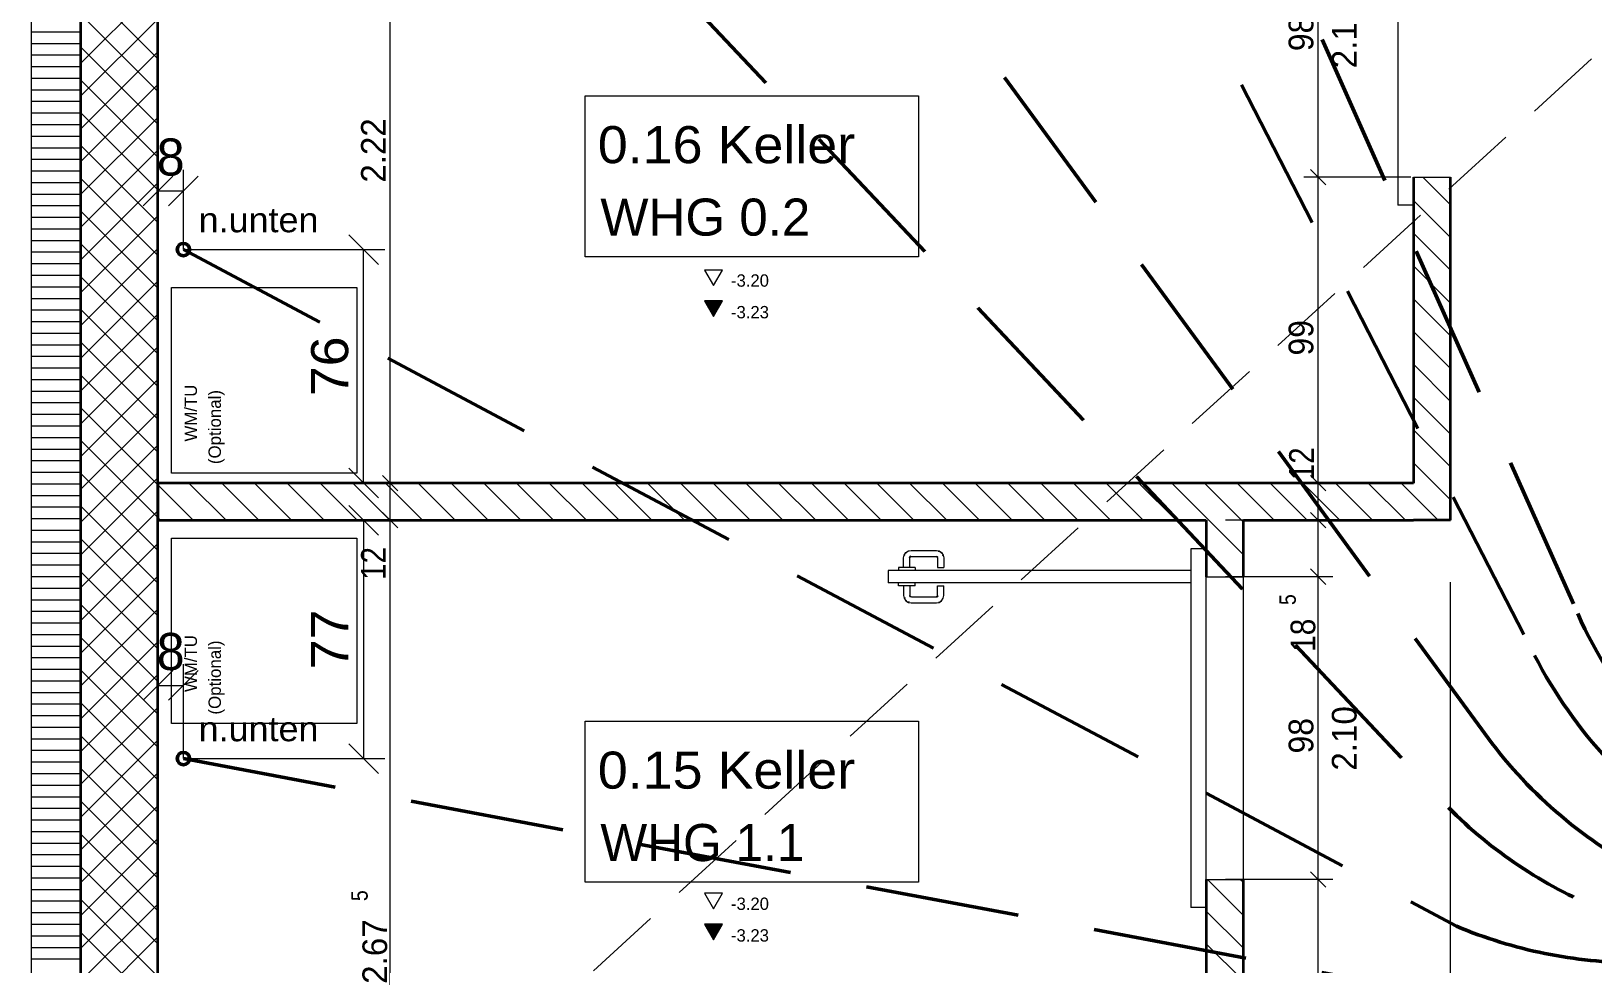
# Model space of a CAD drawing. Header units: millimetres. Extents: x -3497 to 2618, y -1809 to 2456.
# Drawn here: x -3008 to -2502, y 890 to 1192 of the extents above; entities that cross this region are included whole.
import ezdxf
from ezdxf.enums import TextEntityAlignment as Align

# ---------------------------------------------------------------- set-up
doc = ezdxf.new("R2010")
doc.units = ezdxf.units.MM
doc.header["$LTSCALE"] = 100
doc.linetypes.add('HIDDEN', pattern=[0.375, 0.25, -0.125])
doc.linetypes.add('HIDDENX2', pattern=[0.75, 0.5, -0.25])
for name, color, linetype, true_color in [('00_Anm.FP', 7, 'Continuous', 0x00c0ff), ('10-0.03 Solid', 3, 'Continuous', 0x00ff00), ('10-0.05 Solid', 1, 'Continuous', 0xff0000), ('20-(100) Aussenwände', 7, 'Continuous', 0xc0c0c0), ('20-Beton', 9, 'Continuous', 0x808080), ('30-Text 6', 3, 'Continuous', 0x00ff00), ('40-Raumstempel', 7, 'Continuous', 0x000000), ('50-Sanitärapparate', 6, 'Continuous', 0xff00ff), ('50-Türen&Fenster', 9, 'Continuous', 0x808080), ('Layer31', 9, 'Continuous', 0x808080)]:
    doc.layers.add(name, color=color, linetype=linetype, true_color=true_color)
doc.layers.add('10-0.05 Strichpunkt', color=7, linetype='Continuous')
doc.layers.add('10-0.25 Solid', color=7, linetype='Continuous')
doc.styles.add('Arial', font='arial.ttf')
doc.dimstyles.new('ISO-25', dxfattribs={"dimtxt": 2.5, "dimasz": 2.5, "dimexe": 1.25, "dimexo": 0.625, "dimtad": 1, "dimtxsty": 'Standard', "dimcen": 2.5, "dimadec": 0, "dimazin": 0, "dimtfac": 1, "dimtmove": 0, "dimatfit": 3, "dimfxl": 0, "dimarcsym": 0})

# ---------------------------------------------------------------- blocks, each defined once
blk = doc.blocks.new('*D288')
at = {"layer": '10-0.05 Strichpunkt', "color": 6, "linetype": 'Continuous', "lineweight": 13, "true_color": 0xff00ff}
for p, q in [((-2958.37, 956.36), (-2958.37, 986.86)), ((-2961.83, 984.8), (-2971.43, 975.2)), ((-2966.63, 984.86), (-2966.63, 973.14)), ((-2963.17, 975.2), (-2953.57, 984.8)), ((-2966.63, 980), (-2958.37, 980)), ((-2966.63, 980), (-2966.63, 980)), ((-2958.37, 980), (-2958.37, 980))]:
    blk.add_line(p, q, dxfattribs=at)
at = {"layer": '10-0.05 Strichpunkt', "color": 6, "linetype": 'Continuous', "lineweight": 13, "true_color": 0xff00ff, "style": 'Arial', "width": 0.974227}
blk.add_text('8', height=12, dxfattribs=at).set_placement((-2967.03, 985), (-2957.96, 985), align=Align.FIT)
blk = doc.blocks.new('_Oblique')
at = {"color": 0, "linetype": 'ByBlock', "lineweight": -2}
blk.add_line((-0.5, -0.5), (0.5, 0.5), dxfattribs=at)
blk = doc.blocks.new('*D289')
at = {"layer": '10-0.05 Strichpunkt', "color": 6, "linetype": 'Continuous', "lineweight": 13, "true_color": 0xff00ff}
for p, q in [((-2961.83, 1144.8), (-2971.43, 1135.2)), ((-2966.63, 1136.69), (-2966.63, 1146.86)), ((-2963.17, 1135.2), (-2953.57, 1144.8)), ((-2958.37, 1121.05), (-2958.37, 1146.86)), ((-2966.63, 1140), (-2958.37, 1140)), ((-2966.63, 1140), (-2966.63, 1140)), ((-2958.37, 1140), (-2958.37, 1140))]:
    blk.add_line(p, q, dxfattribs=at)
at = {"layer": '10-0.05 Strichpunkt', "color": 6, "linetype": 'Continuous', "lineweight": 13, "true_color": 0xff00ff, "style": 'Arial', "width": 0.974227}
blk.add_text('8', height=12, dxfattribs=at).set_placement((-2967.03, 1145), (-2957.96, 1145), align=Align.FIT)
blk = doc.blocks.new('*D290')
at = {"layer": '10-0.05 Strichpunkt', "color": 6, "linetype": 'Continuous', "lineweight": 13, "true_color": 0xff00ff}
for p, q in [((-2904.8, 1038.28), (-2895.2, 1028.68)), ((-2912.13, 1033.48), (-2893.14, 1033.48)), ((-2900, 1033.48), (-2900, 956.36)), ((-2895.2, 951.56), (-2904.8, 961.16)), ((-2958.37, 956.36), (-2893.14, 956.36))]:
    blk.add_line(p, q, dxfattribs=at)
at = {"layer": '10-0.05 Strichpunkt', "color": 6, "linetype": 'Continuous', "lineweight": 13, "true_color": 0xff00ff, "style": 'Arial', "width": 1.03866}
blk.add_text('77', height=12, rotation=90, dxfattribs=at).set_placement((-2905, 985.24), (-2905, 1004.59), align=Align.FIT)
blk = doc.blocks.new('*D291')
at = {"layer": '10-0.05 Strichpunkt', "color": 6, "linetype": 'Continuous', "lineweight": 13, "true_color": 0xff00ff}
for p, q in [((-2904.8, 1125.85), (-2895.2, 1116.25)), ((-2958.37, 1121.05), (-2893.14, 1121.05)), ((-2900, 1045.47), (-2900, 1121.05)), ((-2895.2, 1040.67), (-2904.8, 1050.27)), ((-2900.24, 1045.47), (-2893.14, 1045.47))]:
    blk.add_line(p, q, dxfattribs=at)
at = {"layer": '10-0.05 Strichpunkt', "color": 6, "linetype": 'Continuous', "lineweight": 13, "true_color": 0xff00ff, "style": 'Arial', "width": 1.03866}
blk.add_text('76', height=12, rotation=90, dxfattribs=at).set_placement((-2905, 1073.59), (-2905, 1092.93), align=Align.FIT)
blk = doc.blocks.new('*X435')
at = {"layer": '40-Raumstempel', "color": 18, "linetype": 'Continuous', "lineweight": 13, "true_color": 0x000000}
for p, q in [((-3007.63, 1191.51), (-2991.63, 1191.51)), ((-3007.63, 1187.76), (-2991.63, 1187.76)), ((-3007.63, 1184.01), (-2991.63, 1184.01)), ((-3007.63, 1180.26), (-2991.63, 1180.26)), ((-3007.63, 1176.51), (-2991.63, 1176.51)), ((-3007.63, 1172.76), (-2991.63, 1172.76)), ((-3007.63, 1169.01), (-2991.63, 1169.01)), ((-3007.63, 1165.26), (-2991.63, 1165.26)), ((-3007.63, 1161.51), (-2991.63, 1161.51)), ((-3007.63, 1157.76), (-2991.63, 1157.76)), ((-3007.63, 1154.01), (-2991.63, 1154.01)), ((-3007.63, 1150.26), (-2991.63, 1150.26)), ((-3007.63, 1146.51), (-2991.63, 1146.51)), ((-3007.63, 1142.76), (-2991.63, 1142.76)), ((-3007.63, 1139.01), (-2991.63, 1139.01)), ((-3007.63, 1135.26), (-2991.63, 1135.26)), ((-3007.63, 1131.51), (-2991.63, 1131.51)), ((-3007.63, 1127.76), (-2991.63, 1127.76)), ((-3007.63, 1124.01), (-2991.63, 1124.01)), ((-3007.63, 1120.26), (-2991.63, 1120.26)), ((-3007.63, 1116.51), (-2991.63, 1116.51)), ((-3007.63, 1112.76), (-2991.63, 1112.76)), ((-3007.63, 1109.01), (-2991.63, 1109.01)), ((-3007.63, 1105.26), (-2991.63, 1105.26)), ((-3007.63, 1101.51), (-2991.63, 1101.51)), ((-3007.63, 1097.76), (-2991.63, 1097.76)), ((-3007.63, 1094.01), (-2991.63, 1094.01)), ((-3007.63, 1090.26), (-2991.63, 1090.26)), ((-3007.63, 1086.51), (-2991.63, 1086.51)), ((-3007.63, 1082.76), (-2991.63, 1082.76)), ((-3007.63, 1079.01), (-2991.63, 1079.01)), ((-3007.63, 1075.26), (-2991.63, 1075.26)), ((-3007.63, 1071.51), (-2991.63, 1071.51)), ((-3007.63, 1067.76), (-2991.63, 1067.76)), ((-3007.63, 1064.01), (-2991.63, 1064.01)), ((-3007.63, 1060.26), (-2991.63, 1060.26)), ((-3007.63, 1056.51), (-2991.63, 1056.51)), ((-3007.63, 1052.76), (-2991.63, 1052.76)), ((-3007.63, 1049.01), (-2991.63, 1049.01)), ((-3007.63, 1045.26), (-2991.63, 1045.26)), ((-3007.63, 1041.51), (-2991.63, 1041.51)), ((-3007.63, 1037.76), (-2991.63, 1037.76)), ((-3007.63, 1034.01), (-2991.63, 1034.01)), ((-3007.63, 1030.26), (-2991.63, 1030.26)), ((-3007.63, 1026.51), (-2991.63, 1026.51)), ((-3007.63, 1022.76), (-2991.63, 1022.76)), ((-3007.63, 1019.01), (-2991.63, 1019.01)), ((-3007.63, 1015.26), (-2991.63, 1015.26)), ((-3007.63, 1011.51), (-2991.63, 1011.51)), ((-3007.63, 1007.76), (-2991.63, 1007.76)), ((-3007.63, 1004.01), (-2991.63, 1004.01)), ((-3007.63, 1000.26), (-2991.63, 1000.26)), ((-3007.63, 996.51), (-2991.63, 996.51)), ((-3007.63, 992.76), (-2991.63, 992.76)), ((-3007.63, 989.01), (-2991.63, 989.01)), ((-3007.63, 985.26), (-2991.63, 985.26)), ((-3007.63, 981.51), (-2991.63, 981.51)), ((-3007.63, 977.76), (-2991.63, 977.76)), ((-3007.63, 974.01), (-2991.63, 974.01)), ((-3007.63, 970.26), (-2991.63, 970.26)), ((-3007.63, 966.51), (-2991.63, 966.51)), ((-3007.63, 962.76), (-2991.63, 962.76)), ((-3007.63, 959.01), (-2991.63, 959.01)), ((-3007.63, 955.26), (-2991.63, 955.26)), ((-3007.63, 951.51), (-2991.63, 951.51)), ((-3007.63, 947.76), (-2991.63, 947.76)), ((-3007.63, 944.01), (-2991.63, 944.01)), ((-3007.63, 940.26), (-2991.63, 940.26)), ((-3007.63, 936.51), (-2991.63, 936.51)), ((-3007.63, 932.76), (-2991.63, 932.76)), ((-3007.63, 929.01), (-2991.63, 929.01)), ((-3007.63, 925.26), (-2991.63, 925.26)), ((-3007.63, 921.51), (-2991.63, 921.51)), ((-3007.63, 917.76), (-2991.63, 917.76)), ((-3007.63, 914.01), (-2991.63, 914.01)), ((-3007.63, 910.26), (-2991.63, 910.26)), ((-3007.63, 906.51), (-2991.63, 906.51)), ((-3007.63, 902.76), (-2991.63, 902.76)), ((-3007.63, 899.01), (-2991.63, 899.01)), ((-3007.63, 895.26), (-2991.63, 895.26)), ((-3007.63, 891.51), (-2991.63, 891.51))]:
    blk.add_line(p, q, dxfattribs=at)
blk = doc.blocks.new('*X436')
at = {"layer": '40-Raumstempel', "color": 18, "linetype": 'Continuous', "lineweight": 13, "true_color": 0x000000}
for p, q in [((-2966.63, 1182.81), (-2991.63, 1207.81)), ((-2991.63, 1181.26), (-2966.63, 1206.26)), ((-2966.63, 1172.2), (-2991.63, 1197.2)), ((-2991.63, 1170.65), (-2966.63, 1195.65)), ((-2966.63, 1161.6), (-2991.63, 1186.6)), ((-2991.63, 1160.05), (-2966.63, 1185.05)), ((-2966.63, 1150.99), (-2991.63, 1175.99)), ((-2991.63, 1149.44), (-2966.63, 1174.44)), ((-2966.63, 1140.38), (-2991.63, 1165.38)), ((-2991.63, 1138.83), (-2966.63, 1163.83)), ((-2966.63, 1129.78), (-2991.63, 1154.78)), ((-2991.63, 1128.23), (-2966.63, 1153.23)), ((-2966.63, 1119.17), (-2991.63, 1144.17)), ((-2991.63, 1117.62), (-2966.63, 1142.62)), ((-2966.63, 1108.56), (-2991.63, 1133.56)), ((-2991.63, 1107.01), (-2966.63, 1132.01)), ((-2966.63, 1097.96), (-2991.63, 1122.96)), ((-2991.63, 1096.41), (-2966.63, 1121.41)), ((-2966.63, 1087.35), (-2991.63, 1112.35)), ((-2991.63, 1085.8), (-2966.63, 1110.8)), ((-2966.63, 1076.74), (-2991.63, 1101.74)), ((-2991.63, 1075.19), (-2966.63, 1100.19)), ((-2966.63, 1066.14), (-2991.63, 1091.14)), ((-2991.63, 1064.59), (-2966.63, 1089.59)), ((-2966.63, 1055.53), (-2991.63, 1080.53)), ((-2991.63, 1053.98), (-2966.63, 1078.98)), ((-2966.63, 1044.92), (-2991.63, 1069.92)), ((-2991.63, 1043.37), (-2966.63, 1068.37)), ((-2966.63, 1034.32), (-2991.63, 1059.32)), ((-2991.63, 1032.77), (-2966.63, 1057.77)), ((-2966.63, 1023.71), (-2991.63, 1048.71)), ((-2991.63, 1022.16), (-2966.63, 1047.16)), ((-2966.63, 1013.1), (-2991.63, 1038.1)), ((-2991.63, 1011.55), (-2966.63, 1036.55)), ((-2966.63, 1002.5), (-2991.63, 1027.5)), ((-2991.63, 1000.95), (-2966.63, 1025.95)), ((-2966.63, 991.89), (-2991.63, 1016.89)), ((-2991.63, 990.34), (-2966.63, 1015.34)), ((-2966.63, 981.28), (-2991.63, 1006.28)), ((-2991.63, 979.73), (-2966.63, 1004.73)), ((-2966.63, 970.68), (-2991.63, 995.68)), ((-2991.63, 969.13), (-2966.63, 994.13)), ((-2966.63, 960.07), (-2991.63, 985.07)), ((-2991.63, 958.52), (-2966.63, 983.52)), ((-2966.63, 949.46), (-2991.63, 974.46)), ((-2991.63, 947.91), (-2966.63, 972.91)), ((-2966.63, 938.86), (-2991.63, 963.86)), ((-2991.63, 937.31), (-2966.63, 962.31)), ((-2966.63, 928.25), (-2991.63, 953.25)), ((-2991.63, 926.7), (-2966.63, 951.7)), ((-2966.63, 917.64), (-2991.63, 942.64)), ((-2991.63, 916.09), (-2966.63, 941.09)), ((-2966.63, 907.04), (-2991.63, 932.04)), ((-2991.63, 905.49), (-2966.63, 930.49)), ((-2966.63, 896.43), (-2991.63, 921.43)), ((-2991.63, 894.88), (-2966.63, 919.88)), ((-2966.63, 885.82), (-2991.63, 910.82)), ((-2991.63, 884.27), (-2966.63, 909.27)), ((-2966.63, 875.22), (-2991.63, 900.22)), ((-2991.63, 873.67), (-2966.63, 898.67))]:
    blk.add_line(p, q, dxfattribs=at)
blk = doc.blocks.new('*X454')
at = {"layer": '10-0.05 Solid', "color": 18, "linetype": 'Continuous', "lineweight": 13, "true_color": 0x000000}
blk.add_line((-2560.13, 1041.48), (-2552.12, 1033.46), dxfattribs=at)
blk = doc.blocks.new('*X459')
at = {"layer": '10-0.05 Solid', "color": 18, "linetype": 'Continuous', "lineweight": 13, "true_color": 0x000000}
for p, q in [((-2557.05, 1144.46), (-2548.13, 1135.55)), ((-2560.13, 1136.94), (-2548.13, 1124.94)), ((-2560.13, 1126.33), (-2548.13, 1114.33)), ((-2560.13, 1115.73), (-2548.13, 1103.73)), ((-2560.13, 1105.12), (-2548.13, 1093.12)), ((-2560.13, 1094.51), (-2548.13, 1082.51)), ((-2560.13, 1083.91), (-2548.13, 1071.91)), ((-2560.13, 1073.3), (-2548.13, 1061.3)), ((-2560.13, 1062.69), (-2548.13, 1050.69)), ((-2560.13, 1052.09), (-2553.51, 1045.46))]:
    blk.add_line(p, q, dxfattribs=at)
blk = doc.blocks.new('*X460')
at = {"layer": '10-0.05 Solid', "color": 18, "linetype": 'Continuous', "lineweight": 13, "true_color": 0x000000}
blk.add_line((-2553.51, 1045.46), (-2548.13, 1040.09), dxfattribs=at)
blk = doc.blocks.new('*X461')
at = {"layer": '10-0.05 Solid', "color": 18, "linetype": 'Continuous', "lineweight": 13, "true_color": 0x000000}
for p, q in [((-2966.63, 1044.92), (-2955.17, 1033.46)), ((-2956.56, 1045.46), (-2944.56, 1033.46)), ((-2945.95, 1045.46), (-2933.95, 1033.46)), ((-2935.35, 1045.46), (-2923.35, 1033.46)), ((-2924.74, 1045.46), (-2912.74, 1033.46)), ((-2914.13, 1045.46), (-2902.13, 1033.46)), ((-2903.53, 1045.46), (-2891.53, 1033.46)), ((-2892.92, 1045.46), (-2880.92, 1033.46)), ((-2882.32, 1045.46), (-2870.32, 1033.46)), ((-2871.71, 1045.46), (-2859.71, 1033.46)), ((-2861.1, 1045.46), (-2849.1, 1033.46)), ((-2850.5, 1045.46), (-2838.5, 1033.46)), ((-2839.89, 1045.46), (-2827.89, 1033.46)), ((-2829.28, 1045.46), (-2817.28, 1033.46)), ((-2818.68, 1045.46), (-2806.68, 1033.46)), ((-2808.07, 1045.46), (-2796.07, 1033.46)), ((-2797.46, 1045.46), (-2785.46, 1033.46)), ((-2786.86, 1045.46), (-2774.86, 1033.46)), ((-2776.25, 1045.46), (-2764.25, 1033.46)), ((-2765.64, 1045.46), (-2753.64, 1033.46)), ((-2755.04, 1045.46), (-2743.04, 1033.46)), ((-2744.43, 1045.46), (-2732.43, 1033.46)), ((-2733.82, 1045.46), (-2721.82, 1033.46)), ((-2723.22, 1045.46), (-2711.22, 1033.46)), ((-2712.61, 1045.46), (-2700.61, 1033.46)), ((-2702, 1045.46), (-2690, 1033.46)), ((-2691.4, 1045.46), (-2679.4, 1033.46)), ((-2680.79, 1045.46), (-2668.79, 1033.46)), ((-2670.18, 1045.46), (-2658.18, 1033.46)), ((-2659.58, 1045.46), (-2647.58, 1033.46)), ((-2648.97, 1045.46), (-2636.97, 1033.46)), ((-2638.36, 1045.46), (-2626.36, 1033.46)), ((-2627.76, 1045.46), (-2615.76, 1033.46)), ((-2617.15, 1045.46), (-2605.15, 1033.46)), ((-2606.54, 1045.46), (-2594.54, 1033.46)), ((-2595.94, 1045.46), (-2583.94, 1033.46)), ((-2585.33, 1045.46), (-2573.33, 1033.46)), ((-2574.72, 1045.46), (-2562.72, 1033.46)), ((-2564.12, 1045.46), (-2560.13, 1041.48)), ((-2966.63, 1034.32), (-2965.77, 1033.46))]:
    blk.add_line(p, q, dxfattribs=at)
blk = doc.blocks.new('*X648')
at = {"layer": '10-0.05 Solid', "color": 18, "linetype": 'Continuous', "lineweight": 13, "true_color": 0x000000}
for p, q in [((-2626.77, 917.2), (-2615.16, 905.59)), ((-2616.16, 917.2), (-2615.16, 916.2)), ((-2627.16, 906.98), (-2615.16, 894.98)), ((-2627.16, 896.38), (-2615.16, 884.38)), ((-2627.16, 885.77), (-2615.16, 873.77)), ((-2627.16, 875.16), (-2615.16, 863.16)), ((-2627.16, 864.56), (-2615.16, 852.56)), ((-2627.16, 853.95), (-2615.16, 841.95)), ((-2627.16, 843.34), (-2615.16, 831.34)), ((-2627.16, 832.74), (-2615.16, 820.74)), ((-2627.16, 822.13), (-2615.16, 810.13)), ((-2627.16, 811.52), (-2615.16, 799.52)), ((-2627.16, 800.92), (-2615.16, 788.92)), ((-2627.16, 790.31), (-2615.16, 778.31)), ((-2627.16, 779.7), (-2615.16, 767.7)), ((-2627.16, 769.1), (-2624.03, 765.97))]:
    blk.add_line(p, q, dxfattribs=at)
blk = doc.blocks.new('*X649')
at = {"layer": '10-0.05 Solid', "color": 18, "linetype": 'Continuous', "lineweight": 13, "true_color": 0x000000}
for p, q in [((-2626.36, 1033.46), (-2615.16, 1022.26)), ((-2615.76, 1033.46), (-2615.16, 1032.87)), ((-2627.16, 1023.66), (-2618.71, 1015.2))]:
    blk.add_line(p, q, dxfattribs=at)
blk = doc.blocks.new('AnonymMegaMac_nNn0761')
at = {"layer": '20-Beton', "color": 8, "linetype": 'Continuous', "lineweight": 13, "true_color": 0x808080}
for p, q in [((-2886.73, 1033.46), (-2896.11, 1033.46)), ((-2893.92, 1035.96), (-2888.92, 1030.96)), ((-2891.42, 765.98), (-2891.42, 1033.46)), ((-2886.73, 765.98), (-2896.11, 765.98)), ((-2893.92, 768.48), (-2888.92, 763.48))]:
    blk.add_line(p, q, dxfattribs=at)
at = {"layer": '20-Beton', "color": 8, "linetype": 'Continuous', "lineweight": 18, "true_color": 0x808080, "style": 'Arial'}
for s, height, width, p, p2 in [('12', 8, 0.854381, (-2892.84, 1014.19), (-2892.84, 1024.8)), ('5', 5.28, 0.853093, (-2898.69, 910.23), (-2898.69, 913.72)), ('2.67', 8, 0.96134, (-2892.39, 883.45), (-2892.39, 904.34))]:
    blk.add_text(s, height=height, rotation=90, dxfattribs=dict(at, width=width)).set_placement(p, p2, align=Align.FIT)
blk = doc.blocks.new('AnonymMegaMac_nNn0762')
at = {"layer": '20-Beton', "color": 8, "linetype": 'Continuous', "lineweight": 13, "true_color": 0x808080}
for p, q in [((-2893.92, 1047.96), (-2888.92, 1042.96)), ((-2886.73, 1045.46), (-2896.11, 1045.46)), ((-2891.42, 1033.46), (-2891.42, 1045.46)), ((-2886.73, 1033.46), (-2896.11, 1033.46)), ((-2893.92, 1035.96), (-2888.92, 1030.96))]:
    blk.add_line(p, q, dxfattribs=at)
blk = doc.blocks.new('AnonymMegaMac_nNn0763')
at = {"layer": '20-Beton', "color": 8, "linetype": 'Continuous', "lineweight": 13, "true_color": 0x808080}
for p, q in [((-2893.92, 1269.98), (-2888.92, 1264.98)), ((-2886.73, 1267.48), (-2896.11, 1267.48)), ((-2891.42, 1045.46), (-2891.42, 1267.48)), ((-2893.92, 1047.96), (-2888.92, 1042.96)), ((-2886.73, 1045.46), (-2896.11, 1045.46))]:
    blk.add_line(p, q, dxfattribs=at)
at = {"layer": '20-Beton', "color": 8, "linetype": 'Continuous', "lineweight": 18, "true_color": 0x808080, "style": 'Arial'}
for s, width, p, p2 in [('12', 0.854381, (-2892.84, 1248.2), (-2892.84, 1258.81)), ('2.22', 0.957658, (-2892.84, 1142.71), (-2892.84, 1163.52))]:
    blk.add_text(s, height=8, rotation=90, dxfattribs=dict(at, width=width)).set_placement(p, p2, align=Align.FIT)
blk = doc.blocks.new('AnonymMegaMac_nNn0774')
at = {"layer": '20-Beton', "color": 8, "linetype": 'Continuous', "lineweight": 13, "true_color": 0x808080}
for p, q in [((-2586.24, 917.2), (-2620.92, 917.2)), ((-2593.42, 919.7), (-2588.42, 914.7)), ((-2590.92, 765.97), (-2590.92, 917.2)), ((-2586.24, 765.97), (-2620.92, 765.97)), ((-2593.42, 768.47), (-2588.42, 763.47))]:
    blk.add_line(p, q, dxfattribs=at)
at = {"layer": '20-Beton', "color": 8, "linetype": 'Continuous', "lineweight": 18, "true_color": 0x808080, "style": 'Arial', "width": 0.849779}
blk.add_text('1.51', height=8, rotation=90, dxfattribs=at).set_placement((-2592.51, 826.72), (-2592.51, 845.18), align=Align.FIT)
blk = doc.blocks.new('AnonymMegaMac_nNn0775')
at = {"layer": '20-Beton', "color": 8, "linetype": 'Continuous', "lineweight": 13, "true_color": 0x808080}
for p, q in [((-2593.42, 1017.7), (-2588.42, 1012.7)), ((-2586.24, 1015.2), (-2620.92, 1015.2)), ((-2590.92, 917.2), (-2590.92, 1015.2)), ((-2586.24, 917.2), (-2620.92, 917.2)), ((-2593.42, 919.7), (-2588.42, 914.7))]:
    blk.add_line(p, q, dxfattribs=at)
at = {"layer": '20-Beton', "color": 8, "linetype": 'Continuous', "lineweight": 18, "true_color": 0x808080, "style": 'Arial'}
for s, height, width, p, p2 in [('5', 5.28, 0.853093, (-2598.19, 1006.03), (-2598.19, 1009.52)), ('18', 8, 0.862758, (-2591.89, 990.89), (-2591.89, 1001.6)), ('2.10', 8, 0.960236, (-2578.51, 952.44), (-2578.51, 973.31)), ('98', 8, 0.923325, (-2592.51, 957.99), (-2592.51, 969.46))]:
    blk.add_text(s, height=height, rotation=90, dxfattribs=dict(at, width=width)).set_placement(p, p2, align=Align.FIT)
blk = doc.blocks.new('AnonymMegaMac_nNn0776')
at = {"layer": '20-Beton', "color": 8, "linetype": 'Continuous', "lineweight": 13, "true_color": 0x808080}
for p, q in [((-2586.24, 1033.46), (-2620.92, 1033.46)), ((-2593.42, 1035.96), (-2588.42, 1030.96)), ((-2590.92, 1015.2), (-2590.92, 1033.46)), ((-2593.42, 1017.7), (-2588.42, 1012.7)), ((-2586.24, 1015.2), (-2620.92, 1015.2))]:
    blk.add_line(p, q, dxfattribs=at)
blk = doc.blocks.new('AnonymMegaMac_nNn0777')
at = {"layer": '20-Beton', "color": 8, "linetype": 'Continuous', "lineweight": 13, "true_color": 0x808080}
for p, q in [((-2593.42, 1047.96), (-2588.42, 1042.96)), ((-2560.92, 1045.46), (-2595.61, 1045.46)), ((-2590.92, 1033.46), (-2590.92, 1045.46)), ((-2586.24, 1033.46), (-2620.92, 1033.46)), ((-2593.42, 1035.96), (-2588.42, 1030.96))]:
    blk.add_line(p, q, dxfattribs=at)
blk = doc.blocks.new('AnonymMegaMac_nNn0778')
at = {"layer": '20-Beton', "color": 8, "linetype": 'Continuous', "lineweight": 13, "true_color": 0x808080}
for p, q in [((-2560.92, 1144.46), (-2595.61, 1144.46)), ((-2593.42, 1146.96), (-2588.42, 1141.96)), ((-2590.92, 1045.46), (-2590.92, 1144.46)), ((-2593.42, 1047.96), (-2588.42, 1042.96)), ((-2560.92, 1045.46), (-2595.61, 1045.46))]:
    blk.add_line(p, q, dxfattribs=at)
at = {"layer": '20-Beton', "color": 8, "linetype": 'Continuous', "lineweight": 18, "true_color": 0x808080, "style": 'Arial'}
for s, width, p, p2 in [('99', 0.923325, (-2592.51, 1086.76), (-2592.51, 1098.22)), ('12', 0.854381, (-2592.34, 1046.44), (-2592.34, 1057.05))]:
    blk.add_text(s, height=8, rotation=90, dxfattribs=dict(at, width=width)).set_placement(p, p2, align=Align.FIT)
blk = doc.blocks.new('AnonymMegaMac_nNn0779')
at = {"layer": '20-Beton', "color": 8, "linetype": 'Continuous', "lineweight": 13, "true_color": 0x808080}
for p, q in [((-2593.42, 1244.96), (-2588.42, 1239.96)), ((-2560.92, 1242.46), (-2595.61, 1242.46)), ((-2590.92, 1144.46), (-2590.92, 1242.46)), ((-2560.92, 1144.46), (-2595.61, 1144.46)), ((-2593.42, 1146.96), (-2588.42, 1141.96))]:
    blk.add_line(p, q, dxfattribs=at)
at = {"layer": '20-Beton', "color": 8, "linetype": 'Continuous', "lineweight": 18, "true_color": 0x808080, "style": 'Arial'}
for s, width, p, p2 in [('2.10', 0.960236, (-2578.51, 1179.71), (-2578.51, 1200.57)), ('98', 0.923325, (-2592.51, 1185.26), (-2592.51, 1196.72))]:
    blk.add_text(s, height=8, rotation=90, dxfattribs=dict(at, width=width)).set_placement(p, p2, align=Align.FIT)
blk = doc.blocks.new('AnonymMegaMac_nNn01008')
at = {"layer": '20-Beton', "color": 8, "linetype": 'Continuous', "lineweight": 13, "true_color": 0x808080}
for p, q in [((-2548.13, 864.04), (-2548.13, 1013.46)), ((-2964.13, 871.23), (-2969.13, 866.23)), ((-2966.63, 864.04), (-2966.63, 873.41)), ((-2545.63, 871.23), (-2550.63, 866.23)), ((-2966.63, 868.73), (-2548.13, 868.73))]:
    blk.add_line(p, q, dxfattribs=at)
at = {"layer": '20-Beton', "color": 8, "linetype": 'Continuous', "lineweight": 18, "true_color": 0x808080, "style": 'Arial'}
for s, height, width, p, p2 in [('5', 5.28, 0.853093, (-2746.65, 876), (-2743.15, 876)), ('4.18', 8, 0.970913, (-2773.42, 869.69), (-2752.33, 869.69))]:
    blk.add_text(s, height=height, dxfattribs=dict(at, width=width)).set_placement(p, p2, align=Align.FIT)
blk = doc.blocks.new('AnonymMegaMac_nNn01009')
at = {"layer": '20-Beton', "color": 8, "linetype": 'Continuous', "lineweight": 13, "true_color": 0x808080}
for p, q in [((-2548.13, 864.04), (-2548.13, 1013.46)), ((-2545.63, 871.23), (-2550.63, 866.23)), ((-2405.63, 871.23), (-2410.63, 866.23)), ((-2408.13, 864.04), (-2408.13, 873.41)), ((-2548.13, 868.73), (-2408.13, 868.73))]:
    blk.add_line(p, q, dxfattribs=at)
at = {"layer": '20-Beton', "color": 8, "linetype": 'Continuous', "lineweight": 18, "true_color": 0x808080, "style": 'Arial', "width": 0.919367}
blk.add_text('1.40', height=8, dxfattribs=at).set_placement((-2493, 870.32), (-2473.02, 870.32), align=Align.FIT)

msp = doc.modelspace()

# ---------------------------------------------------------------- hatches: boundary and pattern name
at = {"layer": '20-Beton', "linetype": 'Continuous', "lineweight": 13, "true_color": 0x808080}
for points in [[(-2786.68, 1099.38), (-2783.77, 1104.42), (-2789.59, 1104.42)], [(-2786.68, 897.72), (-2783.77, 902.76), (-2789.59, 902.76)]]:
    msp.add_hatch(color=8, dxfattribs=at).paths.add_polyline_path(points, flags=0)

# ---------------------------------------------------------------- linework, layer by layer
at = {"layer": '00_Anm.FP', "color": 8, "linetype": 'Continuous', "lineweight": 18, "true_color": 0x808080}
msp.add_lwpolyline([(-3007.63, 2152.48), (-3007.63, 765.98)], dxfattribs=at)
at = {"layer": '00_Anm.FP', "color": 8, "linetype": 'Continuous', "lineweight": 35, "true_color": 0x808080}
msp.add_lwpolyline([(-2966.63, 765.98), (-2966.63, 2127.48)], dxfattribs=at)
at = {"layer": '10-0.03 Solid', "color": 3, "linetype": 'Continuous', "lineweight": 50, "true_color": 0x00ff00}
for centre in [(-2958.37, 1121.05), (-2958.37, 956.36)]:
    msp.add_circle(centre, 2, dxfattribs=at)
at = {"layer": '10-0.25 Solid', "color": 8, "linetype": 'Continuous', "lineweight": 13, "true_color": 0x808080}
for p, q in [((-2962.21, 1048.74), (-2962.21, 1108.74)), ((-2962.21, 1108.74), (-2902.21, 1108.74)), ((-2902.21, 1108.74), (-2902.21, 1048.74)), ((-2902.21, 1048.74), (-2962.21, 1048.74)), ((-2962.21, 967.7), (-2962.21, 1027.7)), ((-2962.21, 1027.7), (-2902.21, 1027.7)), ((-2902.21, 1027.7), (-2902.21, 967.7)), ((-2902.21, 967.7), (-2962.21, 967.7))]:
    msp.add_line(p, q, dxfattribs=at)
at = {"layer": '20-(100) Aussenwände', "color": 8, "linetype": 'Continuous', "lineweight": 13, "true_color": 0x808080}
for p, q in [((-2565.13, 1251.46), (-2565.13, 1135.46)), ((-2563.13, 1135.46), (-2565.13, 1135.46)), ((-2560.13, 1135.46), (-2563.13, 1135.46)), ((-2725.16, 1021.3), (-2724.99, 1022.16)), ((-2725.16, 1018.2), (-2725.16, 1021.3)), ((-2724.99, 1022.16), (-2724.44, 1022.98)), ((-2724.71, 1022.05), (-2724.99, 1022.16)), ((-2724.44, 1022.98), (-2723.63, 1023.53)), ((-2724.23, 1022.77), (-2724.44, 1022.98)), ((-2723.63, 1023.53), (-2722.76, 1023.7)), ((-2723.51, 1023.25), (-2723.63, 1023.53)), ((-2723.11, 1021.38), (-2723.38, 1021.5)), ((-2723, 1021.54), (-2723.21, 1021.75)), ((-2723.16, 1021.1), (-2723.11, 1021.38)), ((-2723.11, 1021.38), (-2723, 1021.54)), ((-2723, 1021.54), (-2722.85, 1021.64)), ((-2722.85, 1021.64), (-2722.96, 1021.92)), ((-2722.85, 1021.64), (-2722.56, 1021.7)), ((-2722.76, 1023.7), (-2714.56, 1023.7)), ((-2722.56, 1021.7), (-2714.76, 1021.7)), ((-2714.76, 1021.7), (-2714.48, 1021.64)), ((-2714.56, 1023.7), (-2713.7, 1023.53)), ((-2714.48, 1021.64), (-2714.36, 1021.92)), ((-2714.48, 1021.64), (-2714.32, 1021.54)), ((-2714.32, 1021.54), (-2714.11, 1021.75)), ((-2714.32, 1021.54), (-2714.22, 1021.38)), ((-2714.22, 1021.38), (-2713.94, 1021.5)), ((-2714.22, 1021.38), (-2714.16, 1021.1)), ((-2713.81, 1023.25), (-2713.7, 1023.53)), ((-2713.7, 1023.53), (-2712.88, 1022.98)), ((-2713.09, 1022.77), (-2712.88, 1022.98)), ((-2712.88, 1022.98), (-2712.33, 1022.16)), ((-2712.61, 1022.05), (-2712.33, 1022.16)), ((-2712.33, 1022.16), (-2712.16, 1021.3)), ((-2712.16, 1021.3), (-2712.16, 1018.2)), ((-2632.16, 1024.2), (-2632.16, 908.2)), ((-2630.16, 1024.2), (-2632.16, 1024.2)), ((-2627.16, 1024.2), (-2630.16, 1024.2)), ((-2632.16, 1017.2), (-2730.16, 1017.2)), ((-2730.16, 1017.2), (-2730.16, 1013.2)), ((-2726.5, 1018.2), (-2726.86, 1018.2)), ((-2726.86, 1018.2), (-2726.86, 1018.19)), ((-2726.86, 1018.19), (-2726.86, 1017.21)), ((-2726.86, 1017.21), (-2726.86, 1017.2)), ((-2725.51, 1018.2), (-2726.5, 1018.2)), ((-2724.16, 1018.2), (-2725.51, 1018.2)), ((-2722.81, 1018.2), (-2724.16, 1018.2)), ((-2723.16, 1018.2), (-2723.16, 1021.1)), ((-2721.82, 1018.2), (-2722.81, 1018.2)), ((-2721.46, 1018.2), (-2721.82, 1018.2)), ((-2721.46, 1018.2), (-2721.46, 1018.19)), ((-2721.46, 1018.19), (-2721.46, 1017.21)), ((-2721.46, 1017.21), (-2721.46, 1017.2)), ((-2714.16, 1021.1), (-2714.16, 1018.2)), ((-2714.16, 1018.2), (-2713.87, 1018.2)), ((-2713.87, 1018.2), (-2713.16, 1018.2)), ((-2713.16, 1018.2), (-2712.45, 1018.2)), ((-2712.45, 1018.2), (-2712.16, 1018.2)), ((-2632.16, 1013.2), (-2730.16, 1013.2)), ((-2726.86, 1013.19), (-2726.86, 1013.2)), ((-2726.86, 1012.21), (-2726.86, 1013.19)), ((-2726.86, 1012.2), (-2726.86, 1012.21)), ((-2726.5, 1012.2), (-2726.86, 1012.2)), ((-2725.51, 1012.2), (-2726.5, 1012.2)), ((-2724.16, 1012.2), (-2725.51, 1012.2)), ((-2725.16, 1012.2), (-2725.16, 1009.1)), ((-2722.81, 1012.2), (-2724.16, 1012.2)), ((-2723.16, 1012.2), (-2723.16, 1009.3)), ((-2721.82, 1012.2), (-2722.81, 1012.2)), ((-2721.46, 1012.2), (-2721.82, 1012.2)), ((-2721.46, 1013.19), (-2721.46, 1013.2)), ((-2721.46, 1012.21), (-2721.46, 1013.19)), ((-2721.46, 1012.2), (-2721.46, 1012.21)), ((-2714.16, 1012.2), (-2713.87, 1012.2)), ((-2714.16, 1009.3), (-2714.16, 1012.2)), ((-2713.87, 1012.2), (-2713.16, 1012.2)), ((-2713.16, 1012.2), (-2712.45, 1012.2)), ((-2712.45, 1012.2), (-2712.16, 1012.2)), ((-2712.16, 1009.1), (-2712.16, 1012.2)), ((-2627.16, 917.2), (-2627.16, 1015.2)), ((-2615.16, 917.2), (-2615.16, 1015.2)), ((-2725.16, 1009.1), (-2724.99, 1008.23)), ((-2724.71, 1008.35), (-2724.99, 1008.23)), ((-2724.99, 1008.23), (-2724.44, 1007.42)), ((-2724.23, 1007.63), (-2724.44, 1007.42)), ((-2724.44, 1007.42), (-2723.63, 1006.87)), ((-2723.51, 1007.15), (-2723.63, 1006.87)), ((-2723.63, 1006.87), (-2722.76, 1006.7)), ((-2723.11, 1009.02), (-2723.38, 1008.9)), ((-2723, 1008.86), (-2723.21, 1008.65)), ((-2723.16, 1009.3), (-2723.11, 1009.02)), ((-2723.11, 1009.02), (-2723, 1008.86)), ((-2723, 1008.86), (-2722.85, 1008.76)), ((-2722.85, 1008.76), (-2722.96, 1008.48)), ((-2722.85, 1008.76), (-2722.56, 1008.7)), ((-2722.76, 1006.7), (-2714.56, 1006.7)), ((-2722.56, 1008.7), (-2714.76, 1008.7)), ((-2714.76, 1008.7), (-2714.48, 1008.76)), ((-2714.56, 1006.7), (-2713.7, 1006.87)), ((-2714.48, 1008.76), (-2714.32, 1008.86)), ((-2714.48, 1008.76), (-2714.36, 1008.48)), ((-2714.32, 1008.86), (-2714.22, 1009.02)), ((-2714.32, 1008.86), (-2714.11, 1008.65)), ((-2714.22, 1009.02), (-2714.16, 1009.3)), ((-2714.22, 1009.02), (-2713.94, 1008.9)), ((-2713.81, 1007.15), (-2713.7, 1006.87)), ((-2713.7, 1006.87), (-2712.88, 1007.42)), ((-2713.09, 1007.63), (-2712.88, 1007.42)), ((-2712.88, 1007.42), (-2712.33, 1008.23)), ((-2712.61, 1008.35), (-2712.33, 1008.23)), ((-2712.33, 1008.23), (-2712.16, 1009.1)), ((-2630.16, 908.2), (-2632.16, 908.2)), ((-2627.16, 908.2), (-2630.16, 908.2))]:
    msp.add_line(p, q, dxfattribs=at)
at = {"layer": '20-Beton', "color": 8, "linetype": 'Continuous', "lineweight": 13, "true_color": 0x808080}
for p, q in [((-2783.77, 1114.42), (-2789.59, 1114.42)), ((-2789.59, 1114.42), (-2786.68, 1109.38)), ((-2786.68, 1109.38), (-2783.77, 1114.42)), ((-2783.77, 1104.42), (-2789.59, 1104.42)), ((-2789.59, 1104.42), (-2786.68, 1099.38)), ((-2786.68, 1099.38), (-2783.77, 1104.42)), ((-2783.77, 912.76), (-2789.59, 912.76)), ((-2789.59, 912.76), (-2786.68, 907.72)), ((-2786.68, 907.72), (-2783.77, 912.76)), ((-2783.77, 902.76), (-2789.59, 902.76)), ((-2789.59, 902.76), (-2786.68, 897.72)), ((-2786.68, 897.72), (-2783.77, 902.76))]:
    msp.add_line(p, q, dxfattribs=at)
at = {"layer": '30-Text 6', "color": 8, "linetype": 'Continuous', "lineweight": 35, "true_color": 0x808080}
msp.add_line((-2991.63, 2127.48), (-2991.63, 765.98), dxfattribs=at)
at = {"layer": '30-Text 6', "color": 3, "linetype": 'HIDDENX2', "lineweight": 50, "true_color": 0x00ff00}
for p, q in [((-2955.95, 2011.17), (-2506.9, 1003.25)), ((-2958.76, 1841.31), (-2520.86, 989.7)), ((-2958.37, 1539.77), (-2534.69, 961.32)), ((-2958.37, 1375.08), (-2548.79, 940.49)), ((-2958.37, 1121.05), (-2546.15, 902.1)), ((-2958.37, 956.36), (-2576.43, 884.66))]:
    msp.add_line(p, q, dxfattribs=at)
for centre, start in [((-2369.89, 1064.3), 204.0139), ((-2387.46, 1058.3), 207.2122), ((-2415.43, 1052.3), 217.3352), ((-2442.46, 1046.3), 224.8597), ((-2487.83, 1040.3), 247.1208)]:
    msp.add_arc(centre, 150, start, 270, dxfattribs=at)
at = {"layer": '50-Sanitärapparate', "color": 18, "linetype": 'HIDDEN', "lineweight": 13, "true_color": 0x000000}
msp.add_line((-2991.68, 735.98), (-2449.65, 1230.95), dxfattribs=at)
at = {"layer": '50-Türen&Fenster', "color": 8, "linetype": 'Continuous', "lineweight": 13, "true_color": 0x808080}
for p, q in [((-2560.13, 1144.46), (-2548.13, 1144.46)), ((-2627.16, 1015.2), (-2615.16, 1015.2)), ((-2627.16, 917.2), (-2615.16, 917.2))]:
    msp.add_line(p, q, dxfattribs=at)
at = {"layer": '50-Türen&Fenster', "color": 8, "linetype": 'Continuous', "lineweight": 35, "true_color": 0x808080}
for points in [[(-2560.13, 1144.46), (-2560.13, 1045.46)], [(-2548.13, 1033.46), (-2548.13, 1144.46)], [(-2560.13, 1045.46), (-2966.63, 1045.46)], [(-2966.63, 1045.46), (-2966.63, 1033.46)], [(-2966.63, 1033.46), (-2627.16, 1033.46)], [(-2627.16, 1033.46), (-2627.16, 1015.2)], [(-2615.16, 1033.46), (-2560.13, 1033.46)], [(-2615.16, 1015.2), (-2615.16, 1033.46)], [(-2548.13, 1033.46), (-2560.13, 1033.46)], [(-2627.16, 917.2), (-2627.16, 765.97)], [(-2615.16, 765.97), (-2615.16, 917.2)]]:
    msp.add_lwpolyline(points, dxfattribs=at)
at = {"layer": 'Layer31', "color": 8, "linetype": 'Continuous', "lineweight": 13, "true_color": 0x808080}
for points in [[(-2828.29, 1170.84), (-2720.36, 1170.84), (-2720.36, 1118.7), (-2828.29, 1118.7)], [(-2828.29, 968.46), (-2720.36, 968.46), (-2720.36, 916.32), (-2828.29, 916.32)]]:
    msp.add_lwpolyline(points, close=True, dxfattribs=at)

# ---------------------------------------------------------------- block references
for name in ['*X435', '*X436', 'AnonymMegaMac_nNn0763', 'AnonymMegaMac_nNn0779', 'AnonymMegaMac_nNn0778', '*X459', 'AnonymMegaMac_nNn0762', 'AnonymMegaMac_nNn0777', '*X461', '*X460', '*X454', 'AnonymMegaMac_nNn0761', '*X649', 'AnonymMegaMac_nNn0776', 'AnonymMegaMac_nNn0775', 'AnonymMegaMac_nNn01008', 'AnonymMegaMac_nNn01009', '*X648', 'AnonymMegaMac_nNn0774']:
    msp.add_blockref(name, (0, 0))

# ---------------------------------------------------------------- texts
at = {"layer": '10-0.05 Strichpunkt', "color": 216, "linetype": 'Continuous', "lineweight": 25, "true_color": 0x800080, "style": 'Arial', "width": 1.041577}
for p, p2 in [((-2953.42, 1126.64), (-2914.62, 1126.64)), ((-2953.42, 961.95), (-2914.62, 961.95))]:
    msp.add_text('n.unten', height=8, dxfattribs=at).set_placement(p, p2, align=Align.FIT)
at = {"layer": '10-0.25 Solid', "color": 8, "linetype": 'Continuous', "lineweight": 13, "true_color": 0x808080, "style": 'Arial'}
for s, width, p, p2 in [('WM/TU', 0.972727, (-2953.97, 1058.93), (-2953.97, 1077.33)), ('(Optional)', 0.97797, (-2946.22, 1051.63), (-2946.22, 1075.6)), ('WM/TU', 0.972727, (-2953.97, 977.88), (-2953.97, 996.29)), ('(Optional)', 0.97797, (-2946.22, 970.58), (-2946.22, 994.56))]:
    msp.add_text(s, height=4, rotation=90, dxfattribs=dict(at, width=width)).set_placement(p, p2, align=Align.FIT)
at = {"layer": 'Layer31', "color": 8, "linetype": 'Continuous', "lineweight": 13, "true_color": 0x808080, "style": 'Arial'}
for s, height, width, p, p2 in [('0.16 Keller', 12, 1.040468, (-2824.18, 1148.99), (-2740.87, 1148.99)), ('WHG 0.2', 12, 0.986934, (-2823.37, 1125.55), (-2755.39, 1125.55)), ('-3.20', 4, 0.965105, (-2781.05, 1109.03), (-2768.77, 1109.03)), ('-3.23', 4, 0.966363, (-2781.07, 1098.79), (-2768.77, 1098.79)), ('0.15 Keller', 12, 1.040468, (-2824.18, 946.61), (-2740.87, 946.61)), ('WHG 1.1', 12, 0.959582, (-2823.37, 923.17), (-2757.27, 923.17)), ('-3.20', 4, 0.965105, (-2781.05, 907.36), (-2768.77, 907.36)), ('-3.23', 4, 0.966363, (-2781.07, 897.13), (-2768.77, 897.13))]:
    msp.add_text(s, height=height, dxfattribs=dict(at, width=width)).set_placement(p, p2, align=Align.FIT)

# ---------------------------------------------------------------- dimensions: what is measured, and where the dimension line sits
at = {"layer": '10-0.05 Strichpunkt', "color": 6, "linetype": 'Continuous', "lineweight": 13, "true_color": 0xff00ff}
for base, p1, p2, picture, middle in [((-2958.37, 1140), (-2966.63, 1136.69), (-2958.37, 1121.05), '*D289', (-2962.5, 1151)), ((-2958.37, 980), (-2966.63, 984.86), (-2958.37, 956.36), '*D288', (-2962.5, 991))]:
    dim = msp.add_linear_dim(base=base, p1=p1, p2=p2, dimstyle='ISO-25', override={"dimtxt": 12, "dimasz": 12, "dimexe": 8.571429, "dimgap": 1.714286, "dimtad": 1, "dimjust": 0, "dimdec": 0, "dimzin": 8, "dimpost": '<>', "dimtxsty": 'Arial', "dimblk1": 'Oblique', "dimblk2": 'Oblique', "dimsah": 1, "dimclrd": 6, "dimclre": 6, "dimclrt": 6, "dimadec": 0}, dxfattribs=at)
    dim.commit()
    dim.dimension.update_dxf_attribs({"geometry": picture, "text_midpoint": middle})
for base, p1, p2, angle, picture, middle in [((-2900, 1121.05), (-2900.24, 1045.47), (-2958.37, 1121.05), 90, '*D291', (-2911, 1083.26)), ((-2900, 956.36), (-2912.13, 1033.48), (-2958.37, 956.36), 270, '*D290', (-2911, 994.92))]:
    dim = msp.add_linear_dim(base=base, p1=p1, p2=p2, angle=angle, dimstyle='ISO-25', override={"dimtxt": 12, "dimasz": 12, "dimexe": 8.571429, "dimgap": 1.714286, "dimtad": 1, "dimjust": 0, "dimdec": 0, "dimzin": 8, "dimpost": '<>', "dimtxsty": 'Arial', "dimblk1": 'Oblique', "dimblk2": 'Oblique', "dimsah": 1, "dimclrd": 6, "dimclre": 6, "dimclrt": 6, "dimadec": 0}, dxfattribs=at)
    dim.commit()
    dim.dimension.update_dxf_attribs({"geometry": picture, "text_midpoint": middle, "text_rotation": 90})

doc.saveas('drawing.dxf')
